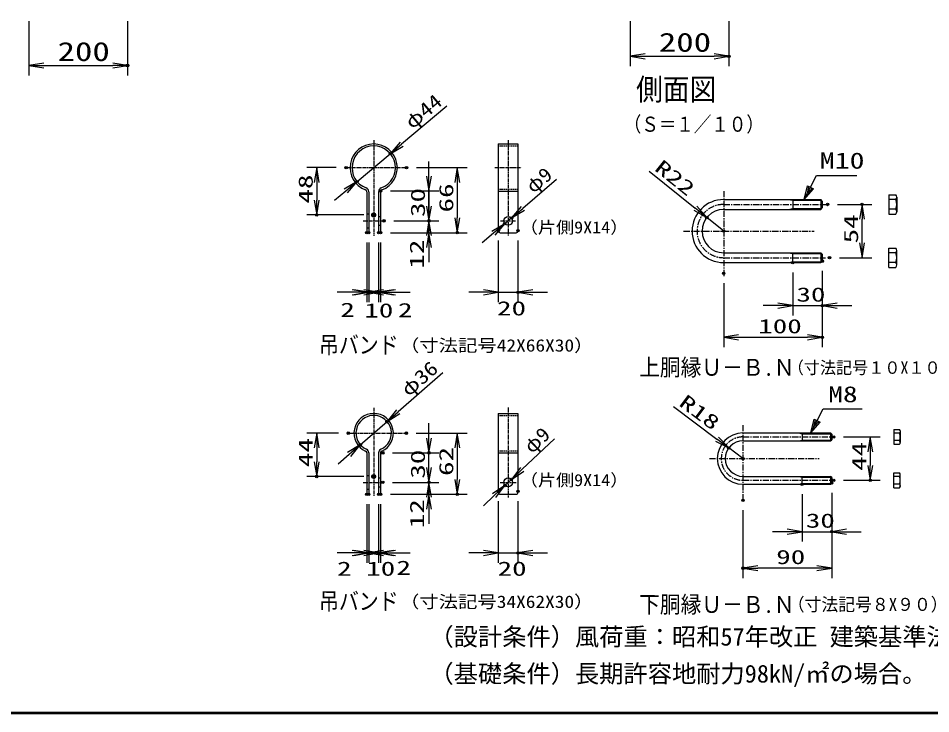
# Model space of a CAD drawing. Units: millimetres, scale not verified. Extents: x -2950 to 2950, y -2100 to 2100.
# Drawn here: x -899 to 952, y -1950 to -539 of the extents above; entities that cross this region are included whole.
import ezdxf
from ezdxf.enums import TextEntityAlignment as Align

# ---------------------------------------------------------------- set-up
doc = ezdxf.new("R2010")
doc.units = ezdxf.units.MM
doc.header["$LTSCALE"] = 10
doc.header["$PDMODE"] = 32
doc.header["$PDSIZE"] = 5
for name, pattern in [('USER1', [1.125, 0.75, -0.125, 0.125, -0.125]), ('USER4', [0.375, 0.25, -0.125]), ('USER5', [2, 1.25, -0.25, 0.25, -0.25])]:
    doc.linetypes.add(name, pattern=pattern)
for name, color, linetype, lineweight in [('0-1_1', 7, 'Continuous', 25), ('0-2_0', 7, 'Continuous', 25), ('0-4_EXTCNT-L', 2, 'Continuous', 25), ('0-6_WAKU', 7, 'Continuous', 25), ('0-9_D-TTL-TXT', 2, 'Continuous', 25)]:
    doc.layers.add(name, color=color, linetype=linetype, lineweight=lineweight)
doc.layers.add('0-5_DEFPOINTS', color=7, linetype='Continuous')
doc.styles.add('ＭＳ ゴシック', font='')
doc.styles.get('ＭＳ ゴシック').set_extended_font_data('MS Gothic')

# ---------------------------------------------------------------- blocks, each defined once
blk = doc.blocks.new('DARROWS')
at = {"layer": '0-2_0', "color": 2}
blk.add_line((0, 0), (-9.991, 0), dxfattribs=at)
blk.add_lwpolyline([(-10, -1.667), (0, 0), (-10, 1.667)], dxfattribs=at)

msp = doc.modelspace()

# ---------------------------------------------------------------- linework, layer by layer
at = {"layer": '0-1_1', "color": 4}
for p, q in [((695.33, -906.5), (720.42, -857.49)), ((720.42, -857.49), (802.23, -857.49)), ((695.33, -906.5), (701.86, -878.39)), ((701.71, -894.04), (704.97, -879.98)), ((711.2, -883.17), (701.71, -894.04)), ((701.86, -878.39), (714.32, -884.76)), ((708.75, -1380.19), (733.83, -1331.18)), ((733.83, -1331.18), (812.65, -1331.18)), ((708.75, -1380.19), (715.27, -1352.08)), ((715.27, -1352.08), (727.73, -1358.46))]:
    msp.add_line(p, q, dxfattribs=at)
msp.add_lwpolyline([(724.62, -1356.86), (715.12, -1367.73), (718.39, -1353.67)], dxfattribs=at)
at = {"layer": '0-2_0', "color": 4, "linetype": 'USER1'}
for p, q in [((-178.25, -785.96), (-178.25, -979.98)), ((94.55, -785.96), (94.55, -979.43)), ((-234.09, -841.8), (-111.68, -841.8)), ((67.26, -841.8), (121.31, -841.8)), ((-199.85, -949.8), (-157.13, -949.8)), ((79.34, -949.8), (109.76, -949.8)), ((-178.25, -1329.01), (-178.25, -1508.93)), ((94.55, -1328.14), (94.55, -1510.9)), ((-229.72, -1380.48), (-112, -1380.48)), ((-199.82, -1480.48), (-159.82, -1480.48)), ((78.55, -1480.48), (110.55, -1480.48))]:
    msp.add_line(p, q, dxfattribs=at)
at = {"layer": '0-2_0'}
for p, q in [((74.55, -793.8), (114.55, -793.8)), ((74.55, -793.8), (74.55, -969.8)), ((114.55, -793.8), (114.55, -969.8)), ((-192.25, -890.59), (-192.25, -973.8)), ((-188.25, -890.59), (-188.25, -973.8)), ((-168.25, -890.59), (-168.25, -973.8)), ((-164.25, -890.59), (-164.25, -973.8)), ((74.55, -889.8), (114.55, -889.8)), ((531.9, -906.5), (728.9, -906.5)), ((662.9, -906.5), (671.9, -908.12)), ((671.9, -906.5), (671.9, -926.5)), ((731.9, -909.5), (728.9, -906.5)), ((728.9, -906.5), (728.9, -926.5)), ((867.28, -896.9), (881.48, -896.9)), ((867.28, -896.9), (867.28, -936.1)), ((881.48, -906.7), (867.28, -906.7)), ((883.28, -901.66), (883.28, -931.34)), ((662.9, -926.5), (671.9, -924.88)), ((671.9, -908.12), (730.52, -908.12)), ((671.9, -924.88), (730.52, -924.88)), ((728.9, -926.5), (731.9, -923.5)), ((731.9, -909.5), (731.9, -923.5)), ((-192.25, -935.8), (-188.25, -935.8)), ((-168.25, -940.8), (-164.25, -940.8)), ((531.9, -926.5), (728.9, -926.5)), ((881.48, -926.3), (867.28, -926.3)), ((867.28, -936.1), (881.48, -936.1)), ((-168.25, -958.8), (-164.25, -958.8)), ((-192.25, -963.8), (-188.25, -963.8)), ((-192.25, -973.8), (-188.25, -973.8)), ((-168.25, -973.8), (-164.25, -973.8)), ((78.55, -973.8), (110.55, -973.8)), ((531.9, -1014.5), (728.9, -1014.5)), ((662.9, -1014.5), (671.9, -1016.12)), ((671.9, -1034.5), (671.9, -1014.5)), ((671.9, -1016.12), (730.52, -1016.12)), ((728.9, -1014.5), (728.9, -1034.5)), ((731.9, -1017.5), (728.9, -1014.5)), ((731.9, -1017.5), (731.9, -1031.5)), ((867.28, -1044.1), (867.28, -1004.9)), ((867.28, -1004.9), (881.48, -1004.9)), ((881.48, -1014.7), (867.28, -1014.7)), ((883.28, -1039.34), (883.28, -1009.66)), ((531.9, -1034.5), (728.9, -1034.5)), ((662.9, -1034.5), (671.9, -1032.88)), ((671.9, -1032.88), (730.52, -1032.88)), ((728.9, -1034.5), (731.9, -1031.5)), ((881.48, -1034.3), (867.28, -1034.3)), ((867.28, -1044.1), (881.48, -1044.1)), ((74.55, -1340.48), (74.55, -1500.48)), ((74.55, -1340.48), (114.55, -1340.48)), ((114.55, -1340.48), (114.55, -1500.48)), ((570.99, -1380.19), (748.59, -1380.19)), ((683.59, -1380.19), (690.99, -1381.59)), ((690.99, -1380.19), (690.99, -1396.19)), ((690.99, -1381.59), (749.99, -1381.59)), ((748.59, -1380.19), (748.59, -1396.19)), ((750.99, -1382.59), (748.59, -1380.19)), ((750.99, -1382.59), (750.99, -1393.79)), ((877.28, -1373.19), (877.28, -1403.19)), ((877.28, -1373.19), (888.88, -1373.19)), ((888.88, -1380.69), (877.28, -1380.69)), ((890.28, -1376.35), (890.28, -1399.48)), ((570.99, -1396.19), (748.59, -1396.19)), ((683.59, -1396.19), (690.99, -1394.79)), ((690.99, -1394.79), (749.99, -1394.79)), ((748.59, -1396.19), (750.99, -1393.79)), ((888.88, -1395.69), (877.28, -1395.69)), ((877.28, -1403.19), (888.88, -1403.19)), ((-192.25, -1420.63), (-192.25, -1504.48)), ((-188.25, -1420.63), (-188.25, -1504.48)), ((-168.25, -1420.63), (-168.25, -1504.48)), ((-164.25, -1420.63), (-164.25, -1504.48)), ((74.55, -1420.48), (114.55, -1420.48)), ((877.28, -1461.19), (888.88, -1461.19)), ((877.28, -1491.19), (877.28, -1461.19)), ((-192.25, -1466.48), (-188.25, -1466.48)), ((-168.25, -1471.48), (-164.25, -1471.48)), ((570.99, -1468.19), (748.59, -1468.19)), ((683.59, -1468.19), (690.99, -1469.59)), ((690.99, -1484.19), (690.99, -1468.19)), ((690.99, -1469.59), (749.99, -1469.59)), ((748.59, -1468.19), (748.59, -1484.19)), ((750.99, -1470.59), (748.59, -1468.19)), ((750.99, -1470.59), (750.99, -1481.79)), ((888.88, -1468.69), (877.28, -1468.69)), ((890.28, -1488.04), (890.28, -1464.9)), ((-192.25, -1494.48), (-188.25, -1494.48)), ((-168.25, -1489.48), (-164.25, -1489.48)), ((74.55, -1498.76), (74.55, -1500.48)), ((570.99, -1484.19), (748.59, -1484.19)), ((683.59, -1484.19), (690.99, -1482.79)), ((690.99, -1482.79), (749.99, -1482.79)), ((748.59, -1484.19), (750.99, -1481.79)), ((888.88, -1483.69), (877.28, -1483.69)), ((877.28, -1491.19), (888.88, -1491.19)), ((-192.25, -1504.48), (-188.25, -1504.48)), ((-168.25, -1504.48), (-164.25, -1504.48)), ((78.55, -1504.48), (110.55, -1504.48))]:
    msp.add_line(p, q, dxfattribs=at)
at = {"layer": '0-2_0', "linetype": 'USER4'}
for p, q in [((74.55, -797.8), (114.55, -797.8)), ((74.55, -885.8), (114.55, -885.8)), ((74.55, -1344.48), (114.55, -1344.48)), ((74.55, -1416.48), (114.55, -1416.48))]:
    msp.add_line(p, q, dxfattribs=at)
at = {"layer": '0-2_0', "color": 4, "linetype": 'USER5'}
for p, q in [((531.9, -889.24), (531.9, -1062.88)), ((531.9, -916.5), (741.04, -916.5)), ((450.58, -970.5), (715.4, -970.5)), ((531.9, -1024.5), (738.68, -1024.5)), ((570.99, -1364.09), (570.99, -1516.83)), ((570.99, -1388.19), (755.93, -1388.19)), ((502.89, -1432.19), (725.78, -1432.19)), ((570.99, -1476.19), (754.63, -1476.19))]:
    msp.add_line(p, q, dxfattribs=at)
at = {"layer": '0-2_0'}
for centre in [(94.55, -949.8), (94.55, -1480.48)]:
    msp.add_circle(centre, 9, dxfattribs=at)
for centre, radius, start, end in [((-178.25, -841.8), 48, 290.25225, 249.74775), ((-178.25, -841.8), 44, 290.25225, 249.74775), ((-196.25, -890.59), 4, 0, 69.74775), ((-196.25, -890.59), 8, 0, 69.74775), ((-160.25, -890.59), 8, 110.25225, 180), ((-160.25, -890.59), 4, 110.25225, 180), ((531.9, -970.5), 64, 90, 270), ((875.71, -901.8), 7.57, 319.63134, 40.36866), ((855.7, -916.5), 27.58, 339.18458, 20.81542), ((531.9, -970.5), 44, 90, 270), ((875.71, -931.2), 7.57, 319.63134, 40.36866), ((78.55, -969.8), 4, 180, 270), ((110.55, -969.8), 4, 270, 0), ((875.71, -1009.8), 7.57, 319.63134, 40.36866), ((855.7, -1024.5), 27.58, 339.18458, 20.81542), ((875.71, -1039.2), 7.57, 319.63134, 40.36866), ((-178.25, -1380.48), 40, 294.14774, 245.85226), ((-178.25, -1380.48), 36, 294.14774, 245.85226), ((570.99, -1432.19), 52, 90, 270), ((884.68, -1376.94), 5.63, 318.21899, 41.78101), ((869.49, -1388.19), 20.79, 338.85295, 21.14705), ((570.99, -1432.19), 36, 90, 270), ((884.56, -1399.44), 5.72, 319.0514, 40.9486), ((-196.25, -1420.63), 4, 0, 65.85226), ((-196.25, -1420.63), 8, 0, 65.85226), ((-160.25, -1420.63), 8, 114.14774, 180), ((-160.25, -1420.63), 4, 114.14774, 180), ((884.56, -1464.94), 5.72, 319.0514, 40.9486), ((869.49, -1476.19), 20.79, 338.85295, 21.14705), ((884.68, -1487.44), 5.63, 318.21899, 41.78101), ((78.55, -1500.48), 4, 180, 270), ((110.55, -1500.48), 4, 270, 0)]:
    msp.add_arc(centre, radius, start, end, dxfattribs=at)
at = {"layer": '0-2_0', "color": 4, "linetype": 'USER5'}
for centre, radius in [((531.9, -970.5), 54), ((570.99, -1432.19), 44)]:
    msp.add_arc(centre, radius, 90, 270, dxfattribs=at)
at = {"layer": '0-4_EXTCNT-L', "color": 1}
for p, q in [((-877.68, -544.6), (-877.68, -654.6)), ((-677.68, -544.6), (-677.68, -654.6)), ((342.32, -544.6), (342.32, -635.85)), ((542.32, -544.6), (542.32, -635.85)), ((-254.09, -841.8), (-313.85, -841.8)), ((-91.68, -841.8), (11.38, -841.8)), ((-144.25, -889.08), (-46.13, -889.08)), ((762.82, -916.5), (832.71, -916.5)), ((-198.25, -937.8), (-313.85, -937.8)), ((-137.13, -949.8), (-46.13, -949.8)), ((-137.13, -949.8), (-46.13, -949.8)), ((-144.25, -973.8), (11.38, -973.8)), ((-144.25, -973.8), (-46.13, -973.8)), ((-192.25, -993.8), (-192.25, -1114.6)), ((-188.25, -993.8), (-188.25, -1114.6)), ((-188.25, -993.8), (-188.25, -1114.6)), ((-168.25, -993.8), (-168.25, -1114.6)), ((-168.25, -993.8), (-168.25, -1114.6)), ((-164.25, -993.8), (-164.25, -1114.6)), ((74.55, -989.8), (74.55, -1114.6)), ((114.55, -989.8), (114.55, -1114.6)), ((766.65, -1024.5), (832.71, -1024.5)), ((671.9, -1054.5), (671.9, -1141.8)), ((731.9, -1051.5), (731.9, -1141.8)), ((731.9, -1051.5), (731.9, -1206.08)), ((531.9, -1076.08), (531.9, -1206.08)), ((-249.72, -1380.48), (-313.85, -1380.48)), ((-92, -1380.48), (11.38, -1380.48)), ((775.07, -1388.19), (849.41, -1388.19)), ((-139.82, -1420.48), (-46.13, -1420.48)), ((-198.25, -1468.48), (-313.85, -1468.48)), ((-139.82, -1480.48), (-46.13, -1480.48)), ((-139.82, -1480.48), (-46.13, -1480.48)), ((775.07, -1476.19), (849.41, -1476.19)), ((-144.25, -1504.48), (-46.13, -1504.48)), ((-144.25, -1504.48), (11.38, -1504.48)), ((690.99, -1504.19), (690.99, -1600.5)), ((750.99, -1501.79), (750.99, -1600.5)), ((750.99, -1501.79), (750.99, -1674.42)), ((-192.25, -1524.48), (-192.25, -1643.5)), ((-188.25, -1524.48), (-188.25, -1643.5)), ((-188.25, -1524.48), (-188.25, -1643.5)), ((-168.25, -1524.48), (-168.25, -1643.5)), ((-168.25, -1524.48), (-168.25, -1643.5)), ((-164.25, -1524.48), (-164.25, -1643.5)), ((74.55, -1518.76), (74.55, -1643.5)), ((114.55, -1518.76), (114.55, -1643.5)), ((570.99, -1536.83), (570.99, -1674.42))]:
    msp.add_line(p, q, dxfattribs=at)
at = {"layer": '0-4_EXTCNT-L'}
for p, q in [((372.32, -615.85), (512.32, -615.85)), ((-847.68, -634.6), (-707.68, -634.6)), ((-29.7, -717.03), (-121.59, -794.21)), ((-211.94, -870.1), (-144.56, -813.5)), ((-66.13, -859.08), (-66.13, -829.08)), ((380.56, -849.12), (474.17, -924.2)), ((192.79, -866.2), (124.25, -924.53)), ((-293.85, -871.8), (-293.85, -907.8)), ((-8.62, -871.8), (-8.62, -943.8)), ((-234.91, -889.4), (-257.88, -908.7)), ((-66.13, -889.08), (-66.13, -949.8)), ((-66.13, -919.8), (-66.13, -889.8)), ((87.69, -955.64), (101.4, -943.97)), ((531.9, -970.5), (497.58, -942.97)), ((-66.13, -973.8), (-66.13, -949.8)), ((812.71, -994.5), (812.71, -946.5)), ((-66.13, -979.8), (-66.13, -1009.8)), ((64.85, -975.08), (42, -994.52)), ((-66.13, -1003.8), (-66.13, -1033.8)), ((-222.25, -1094.6), (-252.25, -1094.6)), ((-218.25, -1094.6), (-248.25, -1094.6)), ((-198.25, -1094.6), (-228.25, -1094.6)), ((-192.25, -1094.6), (-188.25, -1094.6)), ((-188.25, -1094.6), (-168.25, -1094.6)), ((-164.25, -1094.6), (-168.25, -1094.6)), ((-158.25, -1094.6), (-128.25, -1094.6)), ((-138.25, -1094.6), (-108.25, -1094.6)), ((-134.25, -1094.6), (-104.25, -1094.6)), ((44.55, -1094.6), (14.55, -1094.6)), ((74.55, -1094.6), (114.55, -1094.6)), ((144.55, -1094.6), (174.55, -1094.6)), ((641.9, -1121.8), (611.9, -1121.8)), ((671.9, -1121.8), (731.9, -1121.8)), ((761.9, -1121.8), (791.9, -1121.8)), ((561.9, -1186.08), (701.9, -1186.08)), ((-38.04, -1258.26), (-128.5, -1337.11)), ((430.17, -1326.62), (518.18, -1392.6)), ((-205.39, -1404.14), (-151.11, -1356.82)), ((-66.13, -1390.48), (-66.13, -1360.48)), ((188.47, -1392.05), (122.94, -1453.75)), ((-293.85, -1410.48), (-293.85, -1438.48)), ((-228, -1423.85), (-250.61, -1443.56)), ((-66.13, -1450.48), (-66.13, -1420.48)), ((-66.13, -1480.48), (-66.13, -1420.48)), ((-8.62, -1410.48), (-8.62, -1474.48)), ((570.99, -1432.19), (542.19, -1410.6)), ((829.41, -1418.19), (829.41, -1446.19)), ((-66.13, -1504.48), (-66.13, -1480.48)), ((88, -1486.65), (101.1, -1474.31)), ((-66.13, -1510.48), (-66.13, -1540.48)), ((66.15, -1507.21), (44.31, -1527.78)), ((-66.13, -1534.48), (-66.13, -1564.48)), ((660.99, -1580.5), (630.99, -1580.5)), ((690.99, -1580.5), (750.99, -1580.5)), ((780.99, -1580.5), (810.99, -1580.5)), ((-222.25, -1623.5), (-252.25, -1623.5)), ((-218.25, -1623.5), (-248.25, -1623.5)), ((-198.25, -1623.5), (-228.25, -1623.5)), ((-192.25, -1623.5), (-188.25, -1623.5)), ((-188.25, -1623.5), (-168.25, -1623.5)), ((-168.25, -1623.5), (-164.25, -1623.5)), ((-158.25, -1623.5), (-128.25, -1623.5)), ((-138.25, -1623.5), (-108.25, -1623.5)), ((-134.25, -1623.5), (-104.25, -1623.5)), ((44.55, -1623.5), (14.55, -1623.5)), ((74.55, -1623.5), (114.55, -1623.5)), ((144.55, -1623.5), (174.55, -1623.5)), ((720.99, -1654.42), (600.99, -1654.42))]:
    msp.add_line(p, q, dxfattribs=at)
at = {"layer": '0-4_EXTCNT-L', "color": 4}
for p, q in [((695.33, -906.5), (714.32, -884.76)), ((708.75, -1380.19), (727.73, -1358.46))]:
    msp.add_line(p, q, dxfattribs=at)
for centre in [(-178.25, -937.8), (-178.25, -1468.48)]:
    msp.add_circle(centre, 4, dxfattribs=at)
at = {"layer": '0-5_DEFPOINTS'}
for p in [(542.32, -615.85), (-677.68, -634.6), (-144.56, -813.5), (-234.09, -841.8), (-111.68, -841.8), (-211.94, -870.1), (-164.25, -889.08), (742.82, -916.5), (812.71, -916.5), (-293.85, -937.8), (-178.25, -937.8), (101.4, -943.97), (497.58, -942.97), (-157.13, -949.8), (-66.13, -949.8), (87.69, -955.64), (-192.25, -973.8), (-188.25, -973.8), (-168.25, -973.8), (-164.25, -973.8), (-8.62, -973.8), (74.55, -969.8), (114.55, -969.8), (531.9, -970.5), (671.9, -1034.5), (731.9, -1031.5), (746.65, -1024.5), (531.9, -1056.08), (-188.25, -1094.6), (-168.25, -1094.6), (114.55, -1094.6), (731.9, -1121.8), (731.9, -1186.08), (-151.11, -1356.82), (-229.72, -1380.48), (-112, -1380.48), (755.07, -1388.19), (-205.39, -1404.14), (-159.82, -1420.48), (-66.13, -1420.48), (542.19, -1410.6), (570.99, -1432.19), (-293.85, -1468.48), (-178.25, -1468.48), (-159.82, -1480.48), (-66.13, -1480.48), (101.1, -1474.31), (750.99, -1481.79), (755.07, -1476.19), (829.41, -1476.19), (74.55, -1498.76), (88, -1486.65), (114.55, -1498.76), (690.99, -1484.19), (-192.25, -1504.48), (-188.25, -1504.48), (-168.25, -1504.48), (-164.25, -1504.48), (-8.62, -1504.48), (570.99, -1516.83), (750.99, -1580.5), (-188.25, -1623.5), (-168.25, -1623.5), (-164.25, -1623.5), (114.55, -1623.5), (570.99, -1654.42)]:
    msp.add_point(p, dxfattribs=at)
at = {"layer": '0-6_WAKU'}
msp.add_lwpolyline([(-2699.92, 1950.16), (2800.08, 1950.16), (2800.08, -1949.84), (-2699.92, -1949.84)], close=True, dxfattribs=at)
for points in [[(2798.74, 1948.83), (2798.74, -1948.51), (-2698.59, -1948.51)], [(2797.41, 1947.49), (2797.41, -1947.17), (-2697.26, -1947.17)]]:
    msp.add_lwpolyline(points, dxfattribs=at)

# ---------------------------------------------------------------- block references
at = {"layer": '0-4_EXTCNT-L', "xscale": 3, "yscale": 3}
for p, rotation in [((342.32, -615.85), 180), ((-877.68, -634.6), 180), ((-144.56, -813.5), 220.02931), ((-293.85, -841.8), 90), ((-8.62, -841.8), 90), ((-211.94, -870.1), 40.02931), ((-66.13, -889.08), 270), ((-293.85, -937.8), 270), ((-66.13, -949.8), 270), ((101.4, -943.97), 220.39959), ((497.58, -942.97), 321.2693), ((812.71, -916.5), 90), ((-8.62, -973.8), 270), ((-66.13, -949.8), 90), ((87.69, -955.64), 40.39959), ((-66.13, -973.8), 90), ((812.71, -1024.5), 270), ((-188.25, -1094.6), 180), ((-168.25, -1094.6), 180), ((-164.25, -1094.6), 180), ((114.55, -1094.6), 180), ((731.9, -1121.8), 180), ((531.9, -1186.08), 180), ((-151.11, -1356.82), 221.0801), ((-293.85, -1380.48), 90), ((-8.62, -1380.48), 90), ((829.41, -1388.19), 90), ((-205.39, -1404.14), 41.0801), ((-66.13, -1420.48), 270), ((542.19, -1410.6), 323.14018), ((-293.85, -1468.48), 270), ((-66.13, -1480.48), 270), ((101.1, -1474.31), 223.27333), ((829.41, -1476.19), 270), ((-66.13, -1480.48), 90), ((-8.62, -1504.48), 270), ((88, -1486.65), 43.27333), ((-66.13, -1504.48), 90), ((750.99, -1580.5), 180), ((-188.25, -1623.5), 180), ((-168.25, -1623.5), 180), ((-164.25, -1623.5), 180), ((114.55, -1623.5), 180), ((570.99, -1654.42), 180)]:
    msp.add_blockref('DARROWS', p, dxfattribs=dict(at, rotation=rotation))
for p in [(542.32, -615.85), (-677.68, -634.6), (-192.25, -1094.6), (-188.25, -1094.6), (-168.25, -1094.6), (74.55, -1094.6), (671.9, -1121.8), (731.9, -1186.08), (690.99, -1580.5), (-192.25, -1623.5), (-188.25, -1623.5), (-168.25, -1623.5), (74.55, -1623.5), (750.99, -1654.42)]:
    msp.add_blockref('DARROWS', p, dxfattribs=at)

# ---------------------------------------------------------------- texts
at = {"layer": '0-1_1', "color": 4, "style": 'ＭＳ ゴシック'}
for s, height, width, p in [('側面図', 44.18, 0.9, (354.18, -718.31)), ('（Ｓ＝１／１０）', 30.65, 0.85, (329.17, -778.2)), ('M10', 32.91, 1.35, (726.92, -853.82)), ('（片側9X14）', 24.48, 1.1, (118.26, -982.53)), ('（寸法記号42X66X30）', 25.07, 1.15, (-125.14, -1222.57)), ('（寸法記号１０X１００）', 25.2, 0.95, (661.89, -1267.71)), ('M8', 32.44, 1.35, (744.07, -1327.42)), ('（片側9X14）', 24.48, 1.1, (118.26, -1495.38)), ('（寸法記号34X62X30）', 25.07, 1.15, (-125.14, -1742.59)), ('（寸法記号８X９０）', 26.36, 0.95, (661.89, -1749.06))]:
    msp.add_text(s, height=height, dxfattribs=dict(at, width=width)).set_placement(p, align=Align.BOTTOM_LEFT)
for s, height, rotation, width, p in [('吊バンド', 34.75, 359.875, 0.85, (-289.13, -1229.11)), ('上胴縁Ｕ－Ｂ.Ｎ', 34.24, 359.934, 0.9, (360.38, -1274.12)), ('吊バンド', 34.75, 359.875, 0.85, (-289.13, -1749.12)), ('下胴縁Ｕ－Ｂ.Ｎ', 34.24, 359.934, 0.9, (360.38, -1755.25))]:
    msp.add_text(s, height=height, rotation=rotation, dxfattribs=dict(at, width=width)).set_placement(p, align=Align.BOTTOM_LEFT)
at = {"layer": '0-4_EXTCNT-L', "color": 3, "style": 'ＭＳ ゴシック'}
for s, height, width, p in [('200', 38.49, 1.35, (400.32, -618.25)), ('200', 38.49, 1.35, (-819.68, -637.01)), ('30', 28.89, 1.5, (679.4, -1122.35)), ('2', 28.89, 1.5, (-245.98, -1153.36)), ('10', 28.89, 1.5, (-197.31, -1154.56)), ('2', 28.89, 1.5, (-128.86, -1153.96)), ('20', 28.89, 1.5, (71.97, -1150.38)), ('100', 28.89, 1.5, (601.9, -1186.63)), ('30', 28.89, 1.5, (698.49, -1581.05)), ('90', 28.89, 1.5, (638.49, -1654.97)), ('2', 28.89, 1.5, (-252.6, -1678.68)), ('10', 28.89, 1.5, (-193.49, -1678.59)), ('2', 28.89, 1.5, (-132.04, -1676.69)), ('20', 28.89, 1.5, (73.05, -1678.59))]:
    msp.add_text(s, height=height, dxfattribs=dict(at, width=width)).set_placement(p, align=Align.BOTTOM_LEFT)
for s, rotation, width, p in [('φ44', 40.029, 1.2, (-94.43, -772.12)), ('R22', 321.269, 1.5, (384.12, -852.68)), ('φ9', 40.4, 1.1, (151.26, -902.26)), ('48', 90, 1.5, (-293.3, -914.8)), ('30', 90, 1.5, (-65.58, -941.94)), ('66', 90, 1.5, (-8.07, -932.8)), ('54', 90, 1.5, (813.26, -995.5)), ('12', 90, 1.5, (-67.63, -1046.88)), ('φ36', 41.08, 1.2, (-101.76, -1314.53)), ('R18', 323.14, 1.5, (433.84, -1330.06)), ('φ9', 43.273, 1.1, (148.81, -1430.16)), ('44', 90, 1.5, (-293.3, -1449.48)), ('44', 90, 1.5, (829.96, -1457.19)), ('30', 90, 1.5, (-65.58, -1472.98)), ('62', 90, 1.5, (-8.07, -1467.48)), ('12', 90, 1.5, (-67.32, -1573.55))]:
    msp.add_text(s, height=28.89, rotation=rotation, dxfattribs=dict(at, width=width)).set_placement(p, align=Align.BOTTOM_LEFT)
at = {"layer": '0-9_D-TTL-TXT', "color": 7, "style": 'ＭＳ ゴシック'}
for s, p in [('（設計条件）風荷重：昭和57年改正 建築基準法・同施行令に基づく風圧力に準拠。', (-65.17, -1822.38)), ('（基礎条件）長期許容地耐力98kN/㎡の場合。', (-65.17, -1897.38))]:
    msp.add_text(s, height=36.08, dxfattribs=at).set_placement(p, align=Align.BOTTOM_LEFT)

doc.saveas('drawing.dxf')
